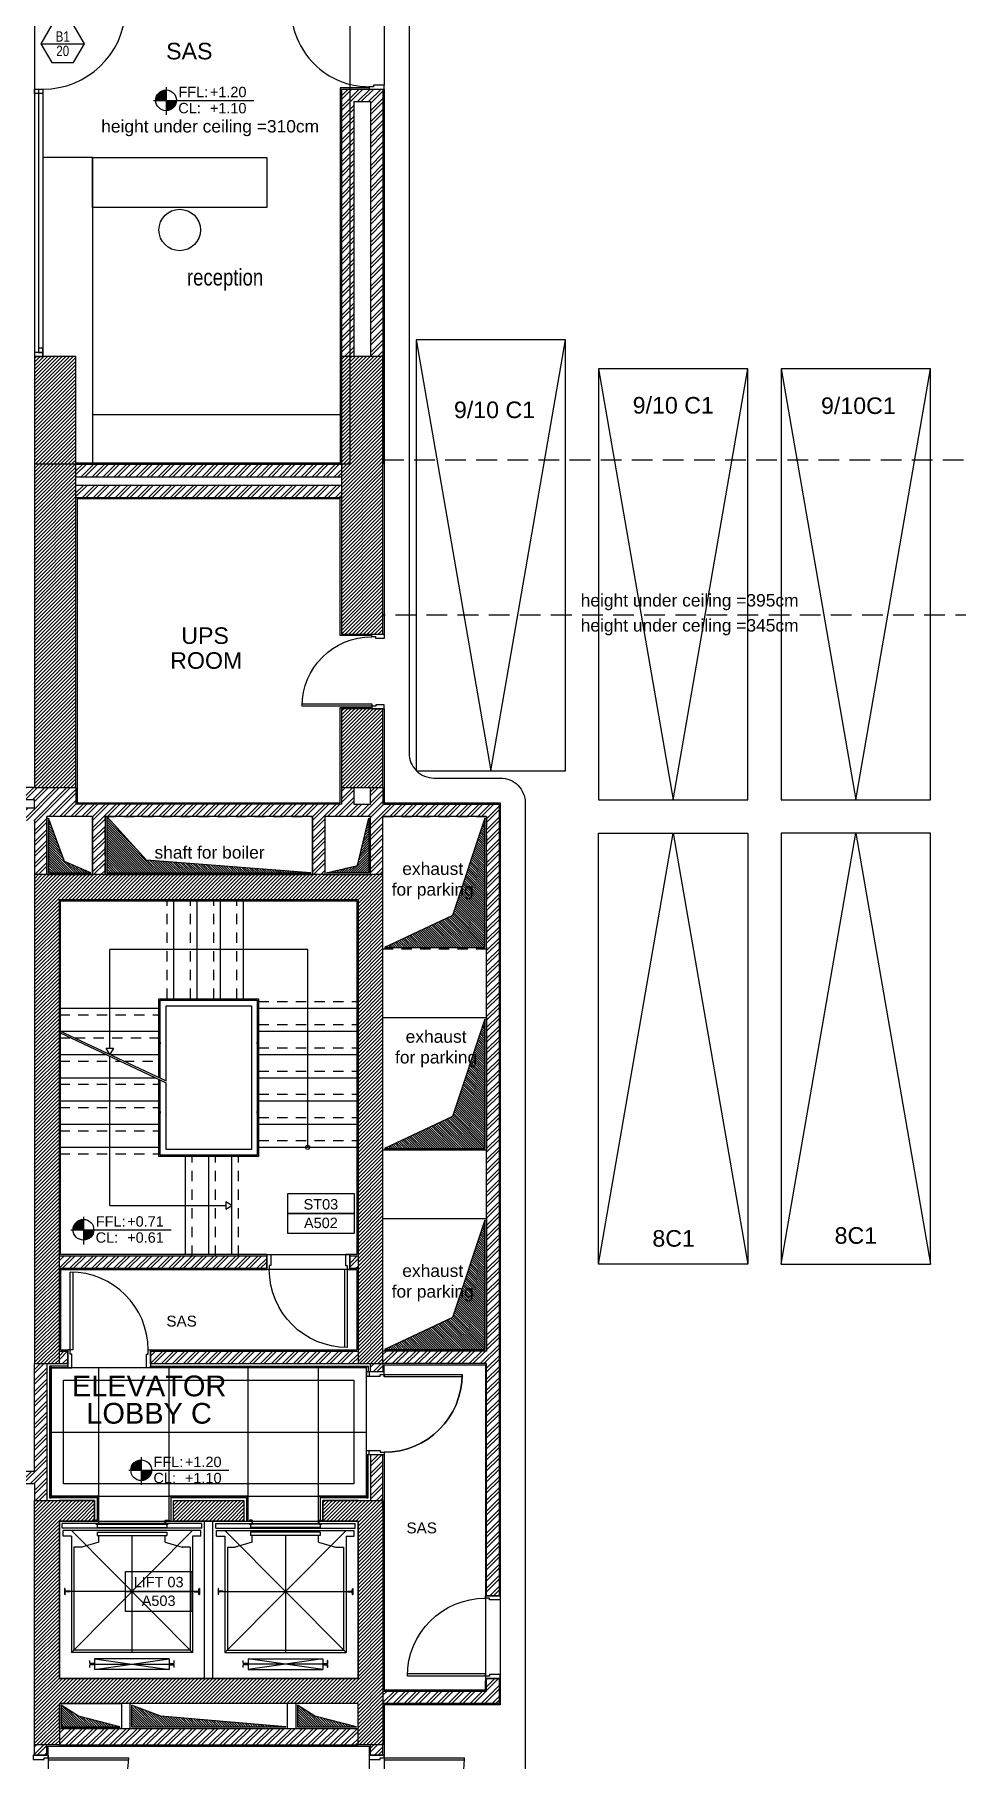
# Model space of a CAD drawing. Header units: inches. Extents: x -0.3 to 44.3, y -7.2 to 59.4.
# Drawn here: x 11.58 to 22.7, y 6.86 to 27.69 of the extents above; entities that cross this region are included whole.
import ezdxf
from ezdxf.enums import TextEntityAlignment as Align

# ---------------------------------------------------------------- set-up
doc = ezdxf.new("R2010")
doc.units = ezdxf.units.IN
doc.header["$MEASUREMENT"] = 0
for name, pattern in [('HIDDEN', [0.375, 0.25, -0.125]), ('HIDDEN2', [0.1875, 0.125, -0.0625]), ('S-BASEMENT 1$0$HIDDEN2', [0.1875, 0.125, -0.0625])]:
    doc.linetypes.add(name, pattern=pattern)
doc.layers.get('0').update_dxf_attribs({"linetype": 'CONTINUOUS'})
for name, color, linetype in [('03', 3, 'CONTINUOUS'), ('A-ALU', 9, 'CONTINUOUS'), ('A-ANNO-DAL-TAG', 7, 'CONTINUOUS'), ('A-ANNO-EVTRTAG', 7, 'CONTINUOUS'), ('A-ANNO-IDTAG', 7, 'CONTINUOUS'), ('A-ANNO-LEVL', 3, 'CONTINUOUS'), ('A-ANNO-STR-TAG', 7, 'CONTINUOUS'), ('A-AREAS', 6, 'CONTINUOUS'), ('A-asc', 15, 'CONTINUOUS'), ('A-CARPETS', 15, 'CONTINUOUS'), ('A-FC 260', 1, 'CONTINUOUS'), ('A-FLOR-HRAL', 15, 'CONTINUOUS'), ('A-FLOR-STRS', 40, 'CONTINUOUS'), ('A-FLOR-STRS-ARO', 1, 'CONTINUOUS'), ('A-FURNITURE', 30, 'CONTINUOUS'), ('A-HATCH-CONC', 8, 'CONTINUOUS'), ('A-HATCH-WALL', 8, 'CONTINUOUS'), ('a-hidden', 7, 'HIDDEN'), ('A-NOMENCLATURE', 3, 'CONTINUOUS'), ('A-PARK-TXT', 3, 'CONTINUOUS'), ('A-PLASTER', 8, 'CONTINUOUS'), ('A-PORTE', 1, 'CONTINUOUS'), ('A-proj-marble', 137, 'CONTINUOUS'), ('A-proj-wood', 5, 'CONTINUOUS'), ('A-PROJ1H', 9, 'HIDDEN2'), ('A-PROJECTION', 9, 'CONTINUOUS'), ('A-sect-marble', 1, 'CONTINUOUS'), ('a-shaft', 250, 'CONTINUOUS'), ('a-text-red', 10, 'CONTINUOUS'), ('A-TILES', 137, 'CONTINUOUS'), ('A-WALL', 4, 'CONTINUOUS'), ('S-BASEMENT 1$0$A-SHAFT-BASEMENT 1', 8, 'CONTINUOUS'), ('S-BASEMENT 1$0$A-SHAFT-UP', 8, 'S-BASEMENT 1$0$HIDDEN2'), ('S-BASEMENT 1$0$A-STR BASEMENT 1', 2, 'CONTINUOUS')]:
    doc.layers.add(name, color=color, linetype=linetype)
doc.styles.add('A100-STEXT', font='ARIAL.TTF', dxfattribs={"height": 0.25})
doc.styles.add('Arial', font='ARIAL.TTF', dxfattribs={"height": 0.2})
doc.styles.add('BLOCK', font='ARIAL.TTF', dxfattribs={"width": 0.8, "height": 0.25})
doc.styles.add('ROMANS', font='ARIAL.TTF', dxfattribs={"width": 0.8, "height": 0.2})
pattern_1 = [(45, (-338376.54673, -23743.37172), (-0.066291260736, 0.066291260736), []), (45, (-338376.50254, -23743.37172), (-0.066291260736, 0.066291260736), [])]
pattern_2 = [(315, (3e-08, -7e-08), (0.014142136, 0.014142136), [])]

# ---------------------------------------------------------------- blocks, each defined once
blk = doc.blocks.new('LVTAG_P')
for p, q in [((-0.00301, 0), (0.02113, 0)), ((0, 0.00314), (0, -0.00353))]:
    blk.add_line(p, q)
at = {"const_width": 0.0025}
for points in [[(0, 0.00125, 0.414214), (-0.00125, 0, 1)], [(0, -0.00125, 0.414214), (0.00125, 0, 1)]]:
    blk.add_lwpolyline(points, format="xyb", dxfattribs=at)
blk.add_circle((0, 0), 0.0025)
at = {"style": 'BLOCK'}
for s, p in [('FFL:', (0.00297, 0.00076)), ('CL:', (0.00294, -0.00312))]:
    blk.add_text(s, height=0.0025, dxfattribs=at).set_placement(p)
for p in [(0.01054, 0.00076), (0.01054, -0.00313)]:
    blk.add_attdef('+00.00', p, '', height=0.0025, dxfattribs=at)
blk = doc.blocks.new('P090E15D')
for p, q in [((-0.06, 0.99), (-0.06, 0.15)), ((-0.03, 0.15), (-0.03, 0.99)), ((-0.87, 0.15), (-0.9, 0.15)), ((-0.9, 0.15), (-0.9, 0)), ((-0.9, 0), (-0.85, 0)), ((-0.87, 0.1), (-0.87, 0.15)), ((-0.85, 0.1), (-0.87, 0.1)), ((-0.85, 0), (-0.85, 0.1)), ((-0.06, 0.15), (-0.02, 0.15)), ((-0.05, 0), (-0.05, 0.1)), ((-0.05, 0.1), (-0.03, 0.1)), ((0, 0), (-0.05, 0)), ((-0.03, 0.15), (0, 0.15)), ((-0.03, 0.1), (-0.03, 0.15)), ((0, 0.15), (0, 0))]:
    blk.add_line(p, q)
blk.add_arc((-0.03, 0.15), 0.84, 90, 180)
blk = doc.blocks.new('A-AXIS$0$block-elevator')
at = {"color": 0}
for p, q in [((1.571, 1.555), (-0.109, 1.555)), ((-0.109, 1.5), (-0.109, 1.555)), ((1.571, 1.5), (-0.109, 1.5)), ((1.561, 1.47), (-0.099, 1.47)), ((-0.099, 1.405), (-0.099, 1.47)), ((1.462, 0), (0, 1.47)), ((0, 0), (1.462, 1.47)), ((0.311, 1.548), (0.311, 1.507)), ((0.311, 1.548), (1.151, 1.548)), ((0.311, 1.507), (1.151, 1.507)), ((1.151, 1.548), (1.151, 1.507)), ((1.561, 1.405), (1.561, 1.47)), ((1.571, 1.5), (1.571, 1.555)), ((1.606, -0.315), (1.606, 1.585)), ((1.706, -0.315), (1.706, 1.585)), ((1.741, 1.555), (3.421, 1.555)), ((1.741, 1.5), (1.741, 1.555)), ((1.741, 1.5), (3.421, 1.5)), ((1.751, 1.47), (3.411, 1.47)), ((1.751, 1.405), (1.751, 1.47)), ((3.312, 0), (1.85, 1.47)), ((1.85, 0), (3.312, 1.47)), ((2.161, 1.548), (2.161, 1.507)), ((3.001, 1.548), (2.161, 1.548)), ((3.001, 1.507), (2.161, 1.507)), ((3.001, 1.548), (3.001, 1.507)), ((3.411, 1.405), (3.411, 1.47)), ((3.421, 1.5), (3.421, 1.555)), ((0, 1.405), (-0.099, 1.405)), ((0, 1.405), (0, 0)), ((0.031, 1.27), (0.031, 0.03)), ((0.126, 1.27), (0.031, 1.27)), ((0.331, 1.33), (0.126, 1.27)), ((0.311, 1.45), (1.151, 1.45)), ((0.311, 1.45), (0.311, 1.41)), ((0.311, 1.41), (1.151, 1.41)), ((0.331, 1.33), (0.331, 1.41)), ((0.731, 1.41), (0.731, 0)), ((1.131, 1.33), (1.131, 1.41)), ((1.131, 1.33), (1.336, 1.27)), ((1.151, 1.45), (1.151, 1.41)), ((1.431, 1.27), (1.336, 1.27)), ((1.431, 1.27), (1.431, 0.03)), ((1.462, 1.405), (1.462, 0)), ((1.561, 1.405), (1.462, 1.405)), ((1.751, 1.405), (1.85, 1.405)), ((1.85, 1.405), (1.85, 0)), ((1.881, 1.27), (1.976, 1.27)), ((1.881, 1.27), (1.881, 0.03)), ((2.181, 1.33), (1.976, 1.27)), ((3.001, 1.45), (2.161, 1.45)), ((2.161, 1.45), (2.161, 1.41)), ((3.001, 1.41), (2.161, 1.41)), ((2.181, 1.33), (2.181, 1.41)), ((2.581, 1.41), (2.581, 0)), ((2.981, 1.33), (2.981, 1.41)), ((2.981, 1.33), (3.186, 1.27)), ((3.001, 1.45), (3.001, 1.41)), ((3.186, 1.27), (3.281, 1.27)), ((3.281, 1.27), (3.281, 0.03)), ((3.312, 1.405), (3.312, 0)), ((3.312, 1.405), (3.411, 1.405)), ((-0.081, 0.773), (-0.081, 0.698)), ((-0.078, 0.773), (-0.081, 0.773)), ((-0.078, 0.698), (-0.081, 0.698)), ((-0.074, 0.742), (-0.076, 0.77)), ((-0.076, 0.7), (-0.074, 0.728)), ((-0.051, 0.738), (-0.07, 0.738)), ((-0.051, 0.732), (-0.07, 0.732)), ((-0.049, 0.74), (-0.049, 0.74)), ((-0.02, 0.74), (-0.049, 0.74)), ((-0.049, 0.731), (-0.049, 0.73)), ((-0.02, 0.73), (-0.049, 0.73)), ((-0.019, 0.739), (-0.02, 0.74)), ((-0.02, 0.73), (-0.019, 0.731)), ((-0.019, 0.739), (-0.019, 0.731)), ((1.481, 0.735), (-0.019, 0.735)), ((1.481, 0.739), (1.482, 0.74)), ((1.481, 0.739), (1.481, 0.731)), ((1.482, 0.73), (1.481, 0.731)), ((1.482, 0.74), (1.511, 0.74)), ((1.482, 0.73), (1.511, 0.73)), ((1.511, 0.74), (1.511, 0.74)), ((1.511, 0.731), (1.511, 0.73)), ((1.512, 0.738), (1.532, 0.738)), ((1.512, 0.732), (1.532, 0.732)), ((1.536, 0.742), (1.538, 0.77)), ((1.538, 0.7), (1.536, 0.728)), ((1.54, 0.773), (1.543, 0.773)), ((1.54, 0.698), (1.543, 0.698)), ((1.543, 0.773), (1.543, 0.698)), ((1.769, 0.773), (1.769, 0.698)), ((1.772, 0.773), (1.769, 0.773)), ((1.772, 0.698), (1.769, 0.698)), ((1.776, 0.742), (1.774, 0.77)), ((1.774, 0.7), (1.776, 0.728)), ((1.8, 0.738), (1.78, 0.738)), ((1.8, 0.732), (1.78, 0.732)), ((1.801, 0.74), (1.801, 0.74)), ((1.83, 0.74), (1.801, 0.74)), ((1.801, 0.731), (1.801, 0.73)), ((1.83, 0.73), (1.801, 0.73)), ((1.831, 0.739), (1.83, 0.74)), ((1.83, 0.73), (1.831, 0.731)), ((1.831, 0.739), (1.831, 0.731)), ((1.831, 0.735), (3.331, 0.735)), ((3.331, 0.739), (3.332, 0.74)), ((3.331, 0.739), (3.331, 0.731)), ((3.332, 0.73), (3.331, 0.731)), ((3.332, 0.74), (3.361, 0.74)), ((3.332, 0.73), (3.361, 0.73)), ((3.361, 0.74), (3.361, 0.74)), ((3.361, 0.731), (3.361, 0.73)), ((3.363, 0.738), (3.382, 0.738)), ((3.363, 0.732), (3.382, 0.732)), ((3.386, 0.742), (3.388, 0.77)), ((3.388, 0.7), (3.386, 0.728)), ((3.39, 0.773), (3.393, 0.773)), ((3.39, 0.698), (3.393, 0.698)), ((3.393, 0.773), (3.393, 0.698)), ((1.462, 0), (0, 0)), ((1.431, 0.03), (0.031, 0.03)), ((1.85, 0), (3.312, 0)), ((1.881, 0.03), (3.281, 0.03)), ((0.221, -0.129), (0.221, -0.096)), ((0.221, -0.096), (0.223, -0.096)), ((0.221, -0.183), (0.221, -0.151)), ((0.221, -0.183), (0.223, -0.183)), ((0.223, -0.129), (0.223, -0.096)), ((0.223, -0.183), (0.223, -0.151)), ((0.276, -0.132), (0.226, -0.132)), ((0.276, -0.134), (0.226, -0.134)), ((0.276, -0.146), (0.226, -0.146)), ((0.276, -0.148), (0.226, -0.148)), ((0.279, -0.143), (0.279, -0.137)), ((0.281, -0.075), (1.181, -0.205)), ((0.281, -0.205), (1.181, -0.075)), ((1.181, -0.075), (0.281, -0.075)), ((0.281, -0.075), (0.281, -0.205)), ((0.281, -0.137), (0.281, -0.143)), ((0.281, -0.14), (1.181, -0.14)), ((1.181, -0.205), (0.281, -0.205)), ((1.181, -0.075), (1.181, -0.205)), ((1.181, -0.137), (1.181, -0.143)), ((1.183, -0.143), (1.183, -0.137)), ((1.186, -0.132), (1.236, -0.132)), ((1.186, -0.134), (1.236, -0.134)), ((1.186, -0.146), (1.236, -0.146)), ((1.186, -0.148), (1.236, -0.148)), ((1.239, -0.129), (1.239, -0.096)), ((1.241, -0.096), (1.239, -0.096)), ((1.239, -0.183), (1.239, -0.151)), ((1.241, -0.183), (1.239, -0.183)), ((1.241, -0.129), (1.241, -0.096)), ((1.241, -0.183), (1.241, -0.151)), ((2.071, -0.129), (2.071, -0.096)), ((2.071, -0.096), (2.073, -0.096)), ((2.071, -0.183), (2.071, -0.151)), ((2.071, -0.183), (2.073, -0.183)), ((2.073, -0.129), (2.073, -0.096)), ((2.073, -0.183), (2.073, -0.151)), ((2.126, -0.132), (2.076, -0.132)), ((2.126, -0.134), (2.076, -0.134)), ((2.126, -0.146), (2.076, -0.146)), ((2.126, -0.148), (2.076, -0.148)), ((2.129, -0.143), (2.129, -0.137)), ((3.031, -0.205), (2.131, -0.075)), ((3.031, -0.075), (2.131, -0.205)), ((2.131, -0.075), (3.031, -0.075)), ((2.131, -0.075), (2.131, -0.205)), ((2.131, -0.137), (2.131, -0.143)), ((3.031, -0.14), (2.131, -0.14)), ((2.131, -0.205), (3.031, -0.205)), ((3.031, -0.075), (3.031, -0.205)), ((3.031, -0.137), (3.031, -0.143)), ((3.033, -0.143), (3.033, -0.137)), ((3.036, -0.132), (3.086, -0.132)), ((3.036, -0.134), (3.086, -0.134)), ((3.036, -0.146), (3.086, -0.146)), ((3.036, -0.148), (3.086, -0.148)), ((3.089, -0.129), (3.089, -0.096)), ((3.091, -0.096), (3.089, -0.096)), ((3.089, -0.183), (3.089, -0.151)), ((3.091, -0.183), (3.089, -0.183)), ((3.091, -0.129), (3.091, -0.096)), ((3.091, -0.183), (3.091, -0.151))]:
    blk.add_line(p, q, dxfattribs=at)
for points in [[(0.325, 1.548, 0.414214), (0.331, 1.553), (0.331, 1.592, 0.414214), (0.325, 1.597), (0.296, 1.597), (0.296, 1.594), (0.325, 1.594, -0.414214), (0.328, 1.592), (0.328, 1.553, -0.414214), (0.325, 1.55), (0.296, 1.55), (0.296, 1.548)], [(1.137, 1.55), (1.166, 1.55), (1.166, 1.548), (1.137, 1.548, -0.414214), (1.131, 1.553), (1.131, 1.592, -0.414214), (1.137, 1.597), (1.166, 1.597), (1.166, 1.594), (1.137, 1.594, 0.414214), (1.134, 1.592), (1.134, 1.553, 0.414214)], [(2.175, 1.55), (2.146, 1.55), (2.146, 1.548), (2.175, 1.548, 0.414214), (2.181, 1.553), (2.181, 1.592, 0.414214), (2.175, 1.597), (2.146, 1.597), (2.146, 1.594), (2.175, 1.594, -0.414214), (2.178, 1.592), (2.178, 1.553, -0.414214)], [(2.987, 1.548, -0.414214), (2.981, 1.553), (2.981, 1.592, -0.414214), (2.987, 1.597), (3.016, 1.597), (3.016, 1.594), (2.987, 1.594, 0.414214), (2.984, 1.592), (2.984, 1.553, 0.414214), (2.987, 1.55), (3.016, 1.55), (3.016, 1.548)]]:
    blk.add_lwpolyline(points, format="xyb", close=True, dxfattribs=at)
for centre, radius, start, end in [((-0.078, 0.77), 0.0025, 3.3178, 90), ((-0.078, 0.7), 0.0025, 270, 356.6822), ((-0.07, 0.742), 0.004, 183.3178, 270), ((-0.07, 0.728), 0.004, 90, 176.6822), ((-0.051, 0.74), 0.0015, 270, 0), ((-0.051, 0.731), 0.0015, 0, 90), ((1.512, 0.74), 0.0015, 180, 270), ((1.512, 0.731), 0.0015, 90, 180), ((1.532, 0.742), 0.004, 270, 356.6822), ((1.532, 0.728), 0.004, 3.3178, 90), ((1.54, 0.77), 0.0025, 90, 176.6822), ((1.54, 0.7), 0.0025, 183.3178, 270), ((1.772, 0.77), 0.0025, 3.3178, 90), ((1.772, 0.7), 0.0025, 270, 356.6822), ((1.78, 0.742), 0.004, 183.3178, 270), ((1.78, 0.728), 0.004, 90, 176.6822), ((1.8, 0.74), 0.0015, 270, 0), ((1.8, 0.731), 0.0015, 0, 90), ((3.363, 0.74), 0.0015, 180, 270), ((3.363, 0.731), 0.0015, 90, 180), ((3.382, 0.742), 0.004, 270, 356.6822), ((3.382, 0.728), 0.004, 3.3178, 90), ((3.39, 0.77), 0.0025, 90, 176.6822), ((3.39, 0.7), 0.0025, 183.3178, 270), ((0.226, -0.129), 0.005, 180, 270), ((0.226, -0.151), 0.005, 90, 180), ((0.226, -0.129), 0.003, 180, 270), ((0.226, -0.151), 0.003, 90, 180), ((0.276, -0.137), 0.005, 0, 90), ((0.276, -0.137), 0.003, 0, 90), ((0.276, -0.143), 0.005, 270, 0), ((0.276, -0.143), 0.003, 270, 0), ((1.186, -0.137), 0.005, 90, 180), ((1.186, -0.143), 0.005, 180, 270), ((1.186, -0.137), 0.003, 90, 180), ((1.186, -0.143), 0.003, 180, 270), ((1.236, -0.129), 0.005, 270, 0), ((1.236, -0.129), 0.003, 270, 0), ((1.236, -0.151), 0.005, 0, 90), ((1.236, -0.151), 0.003, 0, 90), ((2.076, -0.129), 0.005, 180, 270), ((2.076, -0.151), 0.005, 90, 180), ((2.076, -0.129), 0.003, 180, 270), ((2.076, -0.151), 0.003, 90, 180), ((2.126, -0.137), 0.005, 0, 90), ((2.126, -0.137), 0.003, 0, 90), ((2.126, -0.143), 0.005, 270, 0), ((2.126, -0.143), 0.003, 270, 0), ((3.036, -0.137), 0.005, 90, 180), ((3.036, -0.143), 0.005, 180, 270), ((3.036, -0.137), 0.003, 90, 180), ((3.036, -0.143), 0.003, 180, 270), ((3.086, -0.129), 0.005, 270, 0), ((3.086, -0.129), 0.003, 270, 0), ((3.086, -0.151), 0.005, 0, 90), ((3.086, -0.151), 0.003, 0, 90)]:
    blk.add_arc(centre, radius, start, end, dxfattribs=at)
blk = doc.blocks.new('EVTRTAG')
at = {"color": 7}
for points in [[(-0.008, 0.00482), (0.008, 0.00482), (0.008, 0), (-0.008, 0)], [(-0.008, 0), (0.008, 0), (0.008, -0.00482), (-0.008, -0.00482)]]:
    blk.add_lwpolyline(points, close=True, dxfattribs=at)
at = {"color": 7, "style": 'BLOCK'}
blk.add_attdef('EVTR', text='', height=0.0025, dxfattribs=at).set_placement((0, 0.00225), align=Align.MIDDLE)
blk.add_attdef('DWG', text='', height=0.0025, rotation=360, dxfattribs=at).set_placement((0, -0.00225), align=Align.MIDDLE)
blk = doc.blocks.new('ST_TAG')
at = {"color": 7}
for points in [[(-0.008, 0.00482), (0.008, 0.00482), (0.008, 0), (-0.008, 0)], [(-0.008, 0), (0.008, 0), (0.008, -0.00482), (-0.008, -0.00482)]]:
    blk.add_lwpolyline(points, close=True, dxfattribs=at)
at = {"color": 7, "style": 'BLOCK'}
blk.add_attdef('ST', text='', height=0.0025, dxfattribs=at).set_placement((0, 0.00225), align=Align.MIDDLE)
blk.add_attdef('DWG', text='', height=0.0025, rotation=360, dxfattribs=at).set_placement((0, -0.00225), align=Align.MIDDLE)
blk = doc.blocks.new('P100E18D')
at = {"layer": 'A-PORTE'}
for p, q in [((1.03, 0.06), (0.09, 0.06)), ((0.09, 0.03), (0.09, 0.06)), ((0.09, 0.03), (1.03, 0.03))]:
    blk.add_line(p, q, dxfattribs=at)
for points in [[(-0.09, 0.95), (0.04, 0.95), (0.04, 0.97), (0.09, 0.97), (0.09, 1), (-0.09, 1)], [(-0.09, 0.05), (0.04, 0.05), (0.04, 0.03), (0.09, 0.03), (0.09, 0), (-0.09, 0)]]:
    blk.add_lwpolyline(points, close=True, dxfattribs=at)
blk.add_arc((0.09, 0.03), 0.94, 0, 90, dxfattribs=at)
blk = doc.blocks.new('P0200E18D')
at = {"layer": 'A-PORTE'}
for p, q in [((-1.97, -0.18), (-1.97, -1.15)), ((-1.97, -0.18), (-1.94, -0.18)), ((-1.94, -1.15), (-1.94, -0.18)), ((-0.06, -1.15), (-0.06, -0.18)), ((-0.03, -0.18), (-0.06, -0.18)), ((-0.03, -0.18), (-0.03, -1.15))]:
    blk.add_line(p, q, dxfattribs=at)
for points in [[(-0.05, 0), (-0.05, -0.13), (-0.03, -0.13), (-0.03, -0.18), (0, -0.18), (0, 0)], [(-1.95, 0), (-1.95, -0.13), (-1.97, -0.13), (-1.97, -0.18), (-2, -0.18), (-2, 0)]]:
    blk.add_lwpolyline(points, close=True, dxfattribs=at)
for centre, start, end in [((-1.97, -0.18), 270, 0), ((-0.03, -0.18), 180, 270)]:
    blk.add_arc(centre, 0.97, start, end, dxfattribs=at)
blk = doc.blocks.new('P100E21.5D')
at = {"layer": 'A-PORTE'}
for p, q in [((0.03, 0.215), (0.03, 1.155)), ((0.06, 1.155), (0.06, 0.215)), ((0.03, 0.215), (0, 0.215)), ((0, 0.215), (0, 0)), ((0.06, 0.215), (0.02, 0.215)), ((0.03, 0.165), (0.03, 0.215)), ((0.97, 0.215), (1, 0.215)), ((0.97, 0.165), (0.97, 0.215)), ((1, 0.215), (1, 0)), ((0, 0), (0.05, 0)), ((0.05, 0.165), (0.03, 0.165)), ((0.05, 0), (0.05, 0.165)), ((0.95, 0), (0.95, 0.165)), ((0.95, 0.165), (0.97, 0.165)), ((1, 0), (0.95, 0))]:
    blk.add_line(p, q, dxfattribs=at)
blk.add_arc((0.03, 0.215), 0.94, 0, 90, dxfattribs=at)
blk = doc.blocks.new('DALTAG')
blk.add_line((-0.00525, 0), (0.00525, 0))
blk.add_lwpolyline([(0.00525, 0), (0.00262, 0.00455), (-0.00263, 0.00455), (-0.00525, 0), (-0.00263, -0.00455), (0.00262, -0.00455)], close=True)
at = {"color": 7, "style": 'BLOCK', "width": 0.8}
for tag, p in [('DAL', (0, -0.00025)), ('DWG', (0, -0.00373))]:
    blk.add_attdef(tag, text='', height=0.0025, dxfattribs=at).set_placement(p, align=Align.BOTTOM_CENTER)

msp = doc.modelspace()

# ---------------------------------------------------------------- hatches: boundary and pattern name
at = {"layer": 'A-HATCH-CONC'}
h = msp.add_hatch(dxfattribs=at)
h.set_pattern_fill('ANSI31', color=256, scale=0.4, style=0)
h.set_pattern_definition([(45, (-338376.54673, -23743.371716), (-0.035355339059, 0.035355339059), [])])
edge = h.paths.add_edge_path()
edge.add_line((0.078, 0.9), (0.078, 0))
edge.add_line((0.078, 0), (38.908, 0))
edge.add_arc((38.908, 3), 3, 270, 360)
edge.add_line((41.908, 3), (41.908, 24.355))
edge.add_line((41.908, 24.355), (41.008, 24.355))
edge.add_line((41.008, 24.355), (41.008, 2.957))
edge.add_arc((38.908, 3), 2.1, 273.7018, 358.8196, ccw=False)
edge.add_line((39.044, 0.904), (0.078, 0.9))
h = msp.add_hatch(dxfattribs=at)
h.set_pattern_fill('ANSI31', color=256, scale=0.25, style=0)
h.paths.add_polyline_path([(12.078, 23.8), (11.578, 23.8), (11.578, 18.6), (12.078, 18.6)])
h = msp.add_hatch(dxfattribs=at)
h.set_pattern_fill('ANSI31', color=256, scale=0.25, style=0)
h.paths.add_polyline_path([(15.778, 23.8), (15.278, 23.8), (15.278, 20.45), (15.778, 20.45)])
h = msp.add_hatch(dxfattribs=at)
h.set_pattern_fill('ANSI31', color=256, scale=0.25, style=0)
h.paths.add_polyline_path([(15.778, 19.55), (15.278, 19.55), (15.278, 18.6), (15.778, 18.6)])
h = msp.add_hatch(dxfattribs=at)
h.set_pattern_fill('ANSI31', color=256, scale=0.25, style=0)
h.paths.add_polyline_path([(11.878, 17.25), (15.478, 17.25), (15.478, 16.166), (15.778, 16.166), (15.778, 17.55), (11.578, 17.55), (11.578, 16.166), (11.878, 16.166)])
h.paths.add_polyline_path([(11.878, 16.166), (11.578, 16.166), (11.578, 11.65), (11.878, 11.65)])
h.paths.add_polyline_path([(15.778, 16.166), (15.478, 16.166), (15.478, 11.65), (15.778, 11.65)])
h = msp.add_hatch(dxfattribs=at)
h.set_pattern_fill('ANSI31', color=256, scale=0.25, style=0)
h.paths.add_polyline_path([(11.878, 9.75), (12.303, 9.75), (12.303, 10), (11.878, 10), (11.578, 10), (11.578, 7.55), (11.578, 7.05), (11.878, 7.05), (11.878, 7.55), (15.478, 7.55), (15.478, 7.05), (15.778, 7.05), (15.778, 7.55), (15.778, 10), (15.478, 10), (15.053, 10), (15.053, 9.75), (15.478, 9.75), (15.478, 7.85), (11.878, 7.85)])
h = msp.add_hatch(dxfattribs=at)
h.set_pattern_fill('ANSI31', color=256, scale=0.25, style=0)
h.paths.add_polyline_path([(14.103, 10), (13.253, 10), (13.253, 9.75), (14.103, 9.75)])
at = {"layer": 'A-HATCH-WALL'}
h = msp.add_hatch(dxfattribs=at)
h.set_pattern_fill('ANSI32,_O', color=256, scale=0.25)
h.set_pattern_definition([(45, (9e-11, -5e-11), (-0.06629126, 0.06629126), []), (45, (0.04419, -5e-11), (-0.06629126, 0.06629126), [])])
h.paths.add_polyline_path([(15.428, 26.875), (15.628, 26.875), (15.628, 23.8), (15.778, 23.8), (15.778, 27.025), (15.278, 27.025), (15.278, 23.8), (15.428, 23.8)])
h = msp.add_hatch(dxfattribs=at)
h.set_pattern_fill('ANSI32', color=256, scale=0.25, style=0)
h.paths.add_polyline_path([(15.278, 22.5), (12.078, 22.5), (12.078, 22.35), (15.278, 22.35)])
h = msp.add_hatch(dxfattribs=at)
h.set_pattern_fill('ANSI32', color=256, scale=0.25, style=0)
h.paths.add_polyline_path([(15.278, 22.25), (12.078, 22.25), (12.078, 22.1), (15.278, 22.1)])
h = msp.add_hatch(dxfattribs=at)
h.set_pattern_fill('ANSI32', color=256, scale=0.25, style=0)
h.set_pattern_definition(pattern_1)
h.paths.add_polyline_path([(17.178, 18.4), (15.778, 18.4), (15.778, 18.6), (15.628, 18.6), (15.628, 18.4), (15.428, 18.4), (15.428, 18.6), (15.278, 18.6), (15.278, 18.4), (12.078, 18.4), (12.078, 18.6), (11.578, 18.6), (7.728, 18.6), (7.728, 18.45), (11.578, 18.45), (11.578, 18.35), (7.728, 18.35), (7.728, 18.2), (11.578, 18.2), (11.578, 17.55), (11.728, 17.55), (11.728, 18.25), (12.278, 18.25), (12.278, 17.55), (12.428, 17.55), (12.428, 18.25), (14.928, 18.25), (14.928, 17.55), (15.078, 17.55), (15.078, 18.25), (15.628, 18.25), (15.628, 17.55), (15.778, 17.55), (15.778, 18.25), (17.028, 18.25), (17.028, 11.8), (15.778, 11.8), (15.778, 11.65), (17.028, 11.65), (17.028, 8.85), (17.178, 8.85)])
h = msp.add_hatch(dxfattribs=at)
h.set_pattern_fill('ANSI32', color=256, scale=0.25, style=0)
h.paths.add_polyline_path([(14.378, 12.95), (11.878, 12.95), (11.878, 12.8), (14.378, 12.8)])
h = msp.add_hatch(dxfattribs=at)
h.set_pattern_fill('ANSI32', color=256, scale=0.25, style=0)
h.paths.add_polyline_path([(15.478, 12.95), (15.378, 12.95), (15.378, 12.8), (15.478, 12.8)])
h = msp.add_hatch(dxfattribs=at)
h.set_pattern_fill('ANSI32', color=256, scale=0.25, style=0)
h.paths.add_polyline_path([(11.978, 11.8), (11.878, 11.8), (11.878, 11.65), (11.978, 11.65)])
h = msp.add_hatch(dxfattribs=at)
h.set_pattern_fill('ANSI32', color=256, scale=0.25, style=0)
h.paths.add_polyline_path([(15.478, 11.65), (15.478, 11.8), (12.978, 11.8), (12.978, 11.65)])
h = msp.add_hatch(dxfattribs=at)
h.set_pattern_fill('ANSI32', color=256, scale=0.25, style=0)
h.paths.add_polyline_path([(11.728, 11.65), (11.578, 11.65), (11.578, 10.35), (10.578, 10.35), (10.578, 10.2), (11.578, 10.2), (11.578, 10), (11.728, 10)])
h = msp.add_hatch(dxfattribs=at)
h.set_pattern_fill('ANSI32', color=256, scale=0.25, style=0)
h.paths.add_polyline_path([(15.778, 11.65), (15.628, 11.65), (15.628, 11.55), (15.778, 11.55)])
h = msp.add_hatch(dxfattribs=at)
h.set_pattern_fill('ANSI32', color=256, scale=0.25, style=0)
h.paths.add_polyline_path([(15.778, 10.55), (15.628, 10.55), (15.628, 10), (15.778, 10)])
h = msp.add_hatch(dxfattribs=at)
h.set_pattern_fill('ANSI32', color=256, scale=0.25, style=0)
h.set_pattern_definition(pattern_1)
h.paths.add_polyline_path([(17.178, 7.85), (17.028, 7.85), (17.028, 7.7), (15.778, 7.7), (15.778, 7.55), (17.178, 7.55)])
h = msp.add_hatch(dxfattribs=at)
h.set_pattern_fill('ANSI32', color=256, scale=0.25, style=0)
h.paths.add_polyline_path([(15.478, 7.25), (11.878, 7.25), (11.878, 7.05), (15.478, 7.05)])
h = msp.add_hatch(dxfattribs=at)
h.set_pattern_fill('ANSI32', color=256, scale=0.25, style=0)
h.paths.add_polyline_path([(11.728, 7.05), (11.578, 7.05), (11.578, 6.925), (11.728, 6.925)])
h = msp.add_hatch(dxfattribs=at)
h.set_pattern_fill('ANSI32', color=256, scale=0.25, style=0)
h.paths.add_polyline_path([(15.778, 7.05), (15.628, 7.05), (15.628, 6.925), (15.778, 6.925)])
at = {"layer": 'a-shaft'}
h = msp.add_hatch(dxfattribs=at)
h.set_pattern_fill('_USER,_O', color=256, scale=0.02, angle=315, pattern_type=0)
h.set_pattern_definition([(315, (-338376.546732, -23743.165537), (0.0141421356237, 0.0141421356237), [])])
h.paths.add_polyline_path([(11.94, 17.707), (11.748, 18.23), (11.748, 17.57), (12.258, 17.57)])
h = msp.add_hatch(dxfattribs=at)
h.set_pattern_fill('_USER,_O', color=256, scale=0.02, angle=315, pattern_type=0)
h.set_pattern_definition([(315, (-114.137028, 18.2), (0.0141421356, 0.0141421356), [])])
h.paths.add_polyline_path([(12.448, 18.25), (12.448, 17.57), (14.908, 17.57), (12.926, 17.723)])
h = msp.add_hatch(dxfattribs=at)
h.set_pattern_fill('_USER,_O', color=256, scale=0.02, angle=315, pattern_type=0)
h.set_pattern_definition([(225, (338404.066892, -23743.212323), (-0.0141421356237, 0.0141421356237), [])])
h.paths.add_polyline_path([(15.608, 17.57), (15.608, 18.23), (15.472, 17.66), (15.098, 17.57)])
h = msp.add_hatch(dxfattribs=at)
h.set_pattern_fill('_USER,_O', color=256, scale=0.02, angle=315, pattern_type=0)
h.set_pattern_definition([(315, (2e-10, 4.85), (0.014142136, 0.014142136), [])])
h.paths.add_polyline_path([(15.798, 16.67), (17.008, 16.67), (17.008, 18.23), (16.616, 17.057)])
h = msp.add_hatch(dxfattribs=at)
h.set_pattern_fill('_USER,_O', color=256, scale=0.02, angle=315, pattern_type=0)
h.set_pattern_definition([(315, (3e-11, 2.425), (0.014142136, 0.014142136), [])])
h.paths.add_polyline_path([(15.798, 14.245), (17.008, 14.245), (17.008, 15.805), (16.616, 14.632)])
h = msp.add_hatch(dxfattribs=at)
h.set_pattern_fill('_USER,_O', color=256, scale=0.02, angle=315, pattern_type=0)
h.set_pattern_definition([(315, (9e-11, -5e-11), (0.014142136, 0.014142136), [])])
h.paths.add_polyline_path([(15.798, 11.82), (17.008, 11.82), (17.008, 13.38), (16.616, 12.207)])
h = msp.add_hatch(dxfattribs=at)
h.set_pattern_fill('_USER', color=256, scale=0.02, angle=315, style=0, pattern_type=0)
h.set_pattern_definition(pattern_2)
h.paths.add_polyline_path([(12.608, 7.27), (12.109, 7.396), (11.898, 7.53), (11.898, 7.27)])
h = msp.add_hatch(dxfattribs=at)
h.set_pattern_fill('_USER', color=256, scale=0.02, angle=315, style=0, pattern_type=0)
h.set_pattern_definition([(315, (2.02, -7e-08), (0.014142136, 0.014142136), [])])
h.paths.add_polyline_path([(14.608, 7.27), (13.101, 7.396), (12.748, 7.53), (12.748, 7.27)])
h = msp.add_hatch(dxfattribs=at)
h.set_pattern_fill('_USER', color=256, scale=0.02, angle=315, style=0, pattern_type=0)
h.set_pattern_definition(pattern_2)
h.paths.add_polyline_path([(14.748, 7.53), (14.748, 7.27), (15.458, 7.27), (14.959, 7.396)])

# ---------------------------------------------------------------- linework, layer by layer
at = {"layer": 'A-ALU'}
for p, q in [((11.578, 27.025), (11.578, 23.8)), ((11.628, 27.025), (11.628, 23.9)), ((11.678, 26.975), (11.678, 23.8))]:
    msp.add_line(p, q, dxfattribs=at)
for points in [[(11.578, 27.025), (11.678, 27.025), (11.678, 26.975), (11.578, 26.975)], [(11.578, 23.8), (11.678, 23.8), (11.678, 23.85), (11.578, 23.85)], [(11.628, 23.85), (11.678, 23.85), (11.678, 23.9), (11.628, 23.9)]]:
    msp.add_lwpolyline(points, close=True, dxfattribs=at)
msp.add_arc((11.678, 28.025), 1, 270, 357.134, dxfattribs=at)
at = {"layer": 'A-AREAS'}
msp.add_lwpolyline([(38.908, 0, 0.414214), (41.908, 3), (41.908, 55.455, 0.422955), (38.819, 58.453), (0.078, 57.3), (0.078, 26.56), (0.378, 26.56), (0.378, 36.4), (6.032, 36.4), (11.578, 31.939), (11.578, 28.85), (15.378, 28.85), (15.378, 22.5), (11.578, 22.5), (11.578, 18.6), (0.378, 18.6), (0.378, 26.56), (0.078, 26.56), (0.078, 0)], format="xyb", close=True, dxfattribs=at)
msp.add_lwpolyline([(15.378, 28.85), (15.378, 22.5), (11.578, 22.5), (11.578, 18.6), (0.378, 18.6), (0.378, 36.4), (6.032, 36.4), (11.578, 31.939), (11.578, 28.85), (15.378, 28.85)], dxfattribs=at)
at = {"layer": 'A-CARPETS'}
msp.add_line((15.778, 10.55), (15.628, 10.55), dxfattribs=at)
msp.add_line((15.778, 10.55), (15.628, 10.55), dxfattribs=at)
at = {"layer": 'A-FC 260'}
msp.add_lwpolyline([(11.928, 11.45), (15.428, 11.45), (15.428, 10.2), (11.928, 10.2)], close=True, dxfattribs=at)
at = {"layer": 'A-FLOR-HRAL'}
for p, q in [((11.878, 15.667), (13.163, 15.06)), ((11.878, 15.645), (13.163, 15.038))]:
    msp.add_line(p, q, dxfattribs=at)
for points in [[(13.078, 15.1), (13.078, 16.05), (14.278, 16.05), (14.278, 14.15), (13.078, 14.15), (13.078, 15.078)], [(13.093, 15.093), (13.093, 16.035), (14.263, 16.035), (14.263, 14.165), (13.093, 14.165), (13.093, 15.071)], [(13.163, 15.06), (13.163, 15.965), (14.193, 15.965), (14.193, 14.235), (13.163, 14.235), (13.163, 15.038)]]:
    msp.add_lwpolyline(points, dxfattribs=at)
for points in [[(13.548, 16.035), (13.528, 16.035), (13.528, 16.05), (13.548, 16.05)], [(13.078, 15.51), (13.078, 15.53), (13.093, 15.53), (13.093, 15.51)], [(14.263, 15.51), (14.263, 15.53), (14.278, 15.53), (14.278, 15.51)], [(13.078, 14.67), (13.078, 14.69), (13.093, 14.69), (13.093, 14.67)], [(14.263, 14.67), (14.263, 14.69), (14.278, 14.69), (14.278, 14.67)], [(13.688, 14.15), (13.668, 14.15), (13.668, 14.165), (13.688, 14.165)]]:
    msp.add_lwpolyline(points, close=True, dxfattribs=at)
at = {"layer": 'A-FLOR-STRS'}
for p, q in [((13.258, 16.05), (13.258, 17.235)), ((13.538, 16.05), (13.538, 17.235)), ((13.818, 16.05), (13.818, 17.235)), ((14.098, 16.05), (14.098, 17.235)), ((11.893, 15.94), (13.078, 15.94)), ((14.278, 15.94), (15.463, 15.94)), ((11.893, 15.66), (13.078, 15.66)), ((14.278, 15.66), (15.463, 15.66)), ((11.893, 15.38), (12.439, 15.38)), ((12.486, 15.38), (13.078, 15.38)), ((14.278, 15.38), (15.463, 15.38)), ((11.893, 15.1), (13.032, 15.1)), ((14.278, 15.1), (15.463, 15.1)), ((11.893, 14.82), (13.078, 14.82)), ((14.278, 14.82), (15.463, 14.82)), ((11.893, 14.54), (13.078, 14.54)), ((14.278, 14.54), (15.463, 14.54)), ((11.893, 14.26), (13.078, 14.26)), ((13.678, 12.965), (13.678, 14.16)), ((14.278, 14.26), (15.463, 14.26)), ((13.398, 12.965), (13.398, 14.15)), ((13.958, 12.965), (13.958, 14.15))]:
    msp.add_line(p, q, dxfattribs=at)
msp.add_lwpolyline([(16.093, 29.269), (16.093, 19.015, 0.414214), (16.393, 18.715), (17.193, 18.715, -0.414214), (17.493, 18.415), (17.493, 1.2)], format="xyb", dxfattribs=at)
at = {"layer": 'A-FLOR-STRS-ARO'}
for p, q in [((14.871, 16.647), (12.486, 16.647)), ((12.486, 15.455), (12.486, 16.647)), ((14.871, 14.26), (14.871, 16.647)), ((12.486, 13.557), (12.486, 15.358)), ((12.486, 13.557), (13.883, 13.557))]:
    msp.add_line(p, q, dxfattribs=at)
for points in [[(12.486, 15.38), (12.443, 15.455), (12.529, 15.455)], [(13.958, 13.557), (13.883, 13.601), (13.883, 13.514)]]:
    msp.add_lwpolyline(points, close=True, dxfattribs=at)
msp.add_circle((14.871, 14.26), 0.025, dxfattribs=at)
at = {"layer": 'A-FURNITURE'}
for p, q in [((12.278, 26.2), (11.678, 26.2)), ((11.678, 26.2), (11.678, 23.8)), ((12.278, 26.2), (12.278, 22.515)), ((12.278, 23.1), (15.263, 23.1))]:
    msp.add_line(p, q, dxfattribs=at)
for points in [[(12.278, 26.2), (14.378, 26.2), (14.378, 25.6), (12.278, 25.6)], [(17.978, 24), (16.178, 24), (16.178, 18.8), (17.978, 18.8)], [(20.178, 23.65), (18.378, 23.65), (18.378, 18.45), (20.178, 18.45)], [(22.378, 23.65), (20.578, 23.65), (20.578, 18.45), (22.378, 18.45)], [(20.178, 12.85), (18.378, 12.85), (18.378, 18.05), (20.178, 18.05)], [(20.578, 12.85), (22.378, 12.85), (22.378, 18.05), (20.578, 18.05)]]:
    msp.add_lwpolyline(points, close=True, dxfattribs=at)
for points in [[(16.178, 24), (17.078, 18.8), (17.978, 24)], [(18.378, 23.65), (19.278, 18.45), (20.178, 23.65)], [(20.578, 23.65), (21.478, 18.45), (22.378, 23.65)], [(18.378, 12.85), (19.278, 18.05), (20.178, 12.85)], [(20.578, 12.85), (21.478, 18.05), (22.378, 12.85)]]:
    msp.add_lwpolyline(points, dxfattribs=at)
msp.add_circle((13.328, 25.327), 0.25, dxfattribs=at)
at = {"layer": 'a-hidden'}
for p, q in [((15.778, 22.553), (26.928, 22.553)), ((22.928, 20.68), (15.778, 20.68))]:
    msp.add_line(p, q, dxfattribs=at)
at = {"layer": 'A-PLASTER'}
for p, q in [((11.893, 12.785), (14.378, 12.785)), ((11.893, 12.785), (11.893, 11.815)), ((15.378, 12.785), (15.463, 12.785)), ((15.463, 12.785), (15.463, 11.815)), ((11.893, 11.815), (11.978, 11.815)), ((12.978, 11.815), (15.463, 11.815))]:
    msp.add_line(p, q, dxfattribs=at)
for points in [[(15.613, 27.04), (15.263, 27.04), (15.263, 22.515), (12.078, 22.515)], [(15.793, 27.025), (15.793, 20.45)], [(15.643, 20.435), (15.263, 20.435), (15.263, 22.085), (12.093, 22.085), (12.093, 18.415), (15.263, 18.415), (15.263, 19.565), (15.643, 19.565)], [(15.793, 19.55), (15.793, 18.415), (17.193, 18.415), (17.193, 8.825)], [(14.378, 12.95), (14.378, 12.965), (11.893, 12.965), (11.893, 17.235), (15.463, 17.235), (15.463, 12.965), (15.378, 12.965), (15.378, 12.95)], [(15.793, 11.55), (15.793, 11.635), (17.013, 11.635), (17.013, 8.825)], [(15.793, 10.55), (15.793, 7.715), (17.013, 7.715), (17.013, 7.825)], [(17.193, 7.825), (17.193, 7.535), (15.793, 7.535), (15.793, 6.925)], [(11.743, 6.925), (11.743, 7.035), (15.613, 7.035), (15.613, 6.925)]]:
    msp.add_lwpolyline(points, dxfattribs=at)
at = {"layer": 'A-proj-marble'}
for p, q in [((12.353, 10.05), (12.353, 11.6)), ((13.203, 10.05), (13.203, 11.6)), ((14.153, 10.05), (14.153, 11.6)), ((15.003, 10.05), (15.003, 11.6)), ((11.778, 10.825), (15.578, 10.825))]:
    msp.add_line(p, q, dxfattribs=at)
msp.add_lwpolyline([(11.778, 10.05), (15.578, 10.05), (15.578, 11.6), (11.778, 11.6)], close=True, dxfattribs=at)
at = {"layer": 'A-proj-wood'}
for points in [[(11.778, 11.62), (11.758, 11.62), (11.758, 10.03), (11.778, 10.03)], [(15.578, 11.62), (15.598, 11.62), (15.598, 11.55), (15.578, 11.55)], [(15.578, 10.03), (15.598, 10.03), (15.598, 10.55), (15.578, 10.55)]]:
    msp.add_lwpolyline(points, close=True, dxfattribs=at)
at = {"layer": 'A-PROJ1H'}
for p, q in [((13.178, 16.05), (13.178, 17.25)), ((13.458, 16.05), (13.458, 17.25)), ((13.738, 16.05), (13.738, 17.25)), ((14.018, 16.05), (14.018, 17.25)), ((11.878, 15.86), (13.078, 15.86)), ((14.278, 16.02), (15.478, 16.02)), ((14.278, 15.74), (15.478, 15.74)), ((11.878, 15.58), (12.016, 15.58)), ((12.063, 15.58), (13.078, 15.58)), ((14.278, 15.46), (15.478, 15.46)), ((11.878, 15.3), (12.608, 15.3)), ((12.655, 15.3), (13.078, 15.3)), ((11.878, 15.02), (13.078, 15.02)), ((14.278, 15.18), (15.478, 15.18)), ((14.278, 14.9), (15.478, 14.9)), ((11.878, 14.74), (13.078, 14.74)), ((14.278, 14.62), (15.478, 14.62)), ((11.878, 14.46), (13.078, 14.46)), ((11.878, 14.18), (13.078, 14.18)), ((14.278, 14.34), (15.478, 14.34)), ((13.478, 12.95), (13.478, 14.15)), ((13.758, 12.95), (13.758, 14.15)), ((14.038, 12.95), (14.038, 14.15))]:
    msp.add_line(p, q, dxfattribs=at)
at = {"layer": 'A-PROJECTION'}
for p, q in [((12.303, 9.75), (13.253, 9.75)), ((14.103, 9.75), (15.053, 9.75))]:
    msp.add_line(p, q, dxfattribs=at)
at = {"layer": 'A-sect-marble'}
for points in [[(11.978, 11.62), (11.778, 11.62), (11.778, 11.6), (11.978, 11.6)], [(12.978, 11.62), (15.578, 11.62), (15.578, 11.6), (12.978, 11.6)], [(12.353, 10.05), (12.333, 10.05), (12.333, 9.75), (12.353, 9.75)], [(13.203, 10.05), (13.223, 10.05), (13.223, 9.75), (13.203, 9.75)], [(14.153, 10.05), (14.133, 10.05), (14.133, 9.75), (14.153, 9.75)], [(15.003, 10.05), (15.023, 10.05), (15.023, 9.75), (15.003, 9.75)]]:
    msp.add_lwpolyline(points, close=True, dxfattribs=at)
for points in [[(12.353, 10.05), (11.778, 10.05)], [(12.333, 10.03), (11.778, 10.03)], [(14.153, 10.05), (13.203, 10.05)], [(14.133, 10.03), (13.223, 10.03)], [(15.578, 10.05), (15.003, 10.05)], [(15.578, 10.03), (15.023, 10.03)]]:
    msp.add_lwpolyline(points, dxfattribs=at)
at = {"layer": 'a-shaft'}
for points in [[(11.748, 18.23), (11.748, 17.57), (12.258, 17.57), (11.94, 17.707), (11.748, 18.23)], [(12.448, 18.25), (12.448, 17.57), (14.908, 17.57), (12.926, 17.723), (12.448, 18.25)], [(15.608, 18.23), (15.608, 17.57), (15.098, 17.57), (15.472, 17.66), (15.608, 18.23)]]:
    msp.add_lwpolyline(points, dxfattribs=at)
for points in [[(15.798, 16.67), (17.008, 16.67), (17.008, 18.23), (16.616, 17.057)], [(15.798, 14.245), (17.008, 14.245), (17.008, 15.805), (16.616, 14.632)], [(15.798, 11.82), (17.008, 11.82), (17.008, 13.38), (16.616, 12.207)], [(11.898, 7.53), (11.898, 7.27), (12.608, 7.27), (12.109, 7.396)], [(12.748, 7.53), (12.748, 7.27), (14.608, 7.27), (13.101, 7.396)], [(14.748, 7.53), (14.748, 7.27), (15.458, 7.27), (14.959, 7.396)]]:
    msp.add_lwpolyline(points, close=True, dxfattribs=at)
at = {"layer": 'A-TILES'}
for p, q in [((11.578, 28.025), (11.578, 27.025)), ((15.793, 27.975), (15.793, 27.075)), ((11.743, 6.925), (11.743, 4.925)), ((15.613, 6.925), (15.613, 4.925)), ((15.793, 6.925), (15.793, 4.925))]:
    msp.add_line(p, q, dxfattribs=at)
for points in [[(14.378, 12.965), (15.378, 12.965)], [(15.378, 12.785), (14.378, 12.785)], [(17.013, 8.825), (17.013, 7.825)], [(17.193, 8.825), (17.193, 7.825)]]:
    msp.add_lwpolyline(points, dxfattribs=at)
at = {"layer": 'A-WALL'}
for p, q in [((15.278, 27.025), (15.778, 27.025)), ((15.278, 27.025), (15.278, 23.8)), ((15.428, 26.875), (15.628, 26.875)), ((15.428, 26.875), (15.428, 23.8)), ((15.628, 26.875), (15.628, 23.8)), ((15.778, 27.025), (15.778, 22.5)), ((12.078, 22.5), (15.278, 22.5)), ((12.078, 22.35), (15.278, 22.35)), ((12.078, 22.25), (15.278, 22.25)), ((12.078, 22.1), (15.278, 22.1)), ((11.578, 18.6), (7.728, 18.6)), ((12.078, 18.6), (12.078, 18.4)), ((15.278, 18.6), (15.278, 18.4)), ((11.578, 18.45), (7.728, 18.45)), ((11.578, 18.35), (7.728, 18.35)), ((11.578, 18.35), (11.578, 18.45)), ((15.278, 18.4), (12.078, 18.4)), ((15.278, 18.4), (14.778, 18.4)), ((11.578, 18.2), (11.578, 17.55)), ((11.728, 17.55), (11.728, 18.25)), ((12.278, 18.25), (11.728, 18.25)), ((12.278, 18.25), (12.278, 17.55)), ((14.928, 18.25), (12.428, 18.25)), ((12.428, 18.25), (12.428, 17.55)), ((14.928, 18.25), (14.928, 17.55)), ((15.628, 18.25), (15.078, 18.25)), ((15.078, 18.25), (15.078, 17.55)), ((15.628, 17.55), (15.628, 18.25)), ((17.028, 18.25), (15.778, 18.25)), ((15.778, 17.55), (15.778, 18.25)), ((17.028, 11.8), (17.028, 18.25)), ((11.878, 12.95), (14.378, 12.95)), ((14.378, 12.95), (14.378, 12.8)), ((15.378, 12.95), (15.478, 12.95)), ((15.378, 12.95), (15.378, 12.8)), ((11.878, 12.8), (14.378, 12.8)), ((11.878, 12.8), (14.378, 12.8)), ((15.378, 12.8), (15.478, 12.8)), ((11.878, 11.8), (11.978, 11.8)), ((11.978, 11.65), (11.978, 11.8)), ((12.978, 11.65), (12.978, 11.8)), ((12.978, 11.8), (15.478, 11.8)), ((17.028, 11.8), (15.778, 11.8)), ((11.578, 10.35), (11.578, 11.65)), ((11.728, 11.65), (11.728, 10)), ((11.728, 11.65), (11.728, 10)), ((11.878, 11.65), (11.978, 11.65)), ((12.978, 11.65), (15.478, 11.65)), ((12.978, 11.65), (15.478, 11.65)), ((15.628, 11.55), (15.628, 11.65)), ((15.778, 11.55), (15.628, 11.55)), ((15.778, 11.55), (15.628, 11.55)), ((17.028, 11.65), (15.778, 11.65)), ((15.778, 11.65), (15.778, 11.55)), ((17.028, 11.65), (15.778, 11.65)), ((15.778, 11.65), (15.778, 11.55)), ((17.028, 9.25), (17.028, 11.65)), ((17.028, 8.85), (17.028, 11.65)), ((11.578, 10.35), (10.578, 10.35)), ((11.578, 10.2), (10.578, 10.2)), ((11.578, 10.2), (11.578, 10)), ((11.578, 10.2), (11.578, 10)), ((17.178, 8.85), (17.028, 8.85)), ((17.178, 8.85), (17.028, 8.85)), ((17.178, 7.85), (17.028, 7.85)), ((17.178, 7.85), (17.028, 7.85)), ((17.028, 7.7), (17.028, 7.85)), ((17.178, 7.85), (17.178, 7.55)), ((15.778, 7.7), (17.028, 7.7)), ((17.178, 7.55), (15.778, 7.55)), ((11.878, 7.25), (15.478, 7.25)), ((11.578, 6.925), (11.578, 7.05)), ((11.578, 6.925), (11.728, 6.925)), ((11.728, 6.925), (11.728, 7.05)), ((11.878, 7.05), (15.478, 7.05)), ((15.628, 6.925), (15.628, 7.05)), ((15.628, 6.925), (15.778, 6.925)), ((15.778, 6.925), (15.778, 7.05))]:
    msp.add_line(p, q, dxfattribs=at)
for points in [[(15.428, 18.6), (15.428, 18.4), (15.628, 18.4), (15.628, 18.6)], [(15.778, 18.6), (15.778, 18.4), (17.178, 18.4), (17.178, 8.85)], [(15.778, 9.9), (15.778, 10.55), (15.628, 10.55), (15.628, 10)], [(15.778, 10), (15.778, 10), (15.778, 10.55), (15.628, 10.55), (15.628, 10)]]:
    msp.add_lwpolyline(points, dxfattribs=at)
at = {"layer": 'S-BASEMENT 1$0$A-SHAFT-BASEMENT 1'}
for points in [[(11.728, 17.55), (12.278, 17.55), (12.278, 18.25), (11.728, 18.25)], [(12.428, 17.55), (14.928, 17.55), (14.928, 18.25), (12.428, 18.25)], [(15.078, 17.55), (15.628, 17.55), (15.628, 18.25), (15.078, 18.25)], [(15.778, 15.825), (17.028, 15.825), (17.028, 14.225), (15.778, 14.225)], [(15.778, 13.4), (17.028, 13.4), (17.028, 11.8), (15.778, 11.8)], [(15.778, 13.4), (17.028, 13.4), (17.028, 11.8), (15.778, 11.8)], [(15.478, 7.85), (11.878, 7.85), (11.878, 9.75), (15.478, 9.75)], [(12.628, 7.25), (11.878, 7.25), (11.878, 7.55), (12.628, 7.55)], [(12.728, 7.25), (14.628, 7.25), (14.628, 7.55), (12.728, 7.55)], [(14.728, 7.25), (15.478, 7.25), (15.478, 7.55), (14.728, 7.55)]]:
    msp.add_lwpolyline(points, close=True, dxfattribs=at)
at = {"layer": 'S-BASEMENT 1$0$A-SHAFT-UP'}
for points in [[(12.428, 18.25), (14.928, 18.25), (14.928, 17.55), (12.428, 17.55)], [(15.778, 18.25), (17.028, 18.25), (17.028, 16.65), (15.778, 16.65)], [(15.778, 18.25), (17.028, 18.25), (17.028, 16.65), (15.778, 16.65)]]:
    msp.add_lwpolyline(points, close=True, dxfattribs=at)
at = {"layer": 'S-BASEMENT 1$0$A-STR BASEMENT 1'}
for points in [[(12.078, 23.8), (11.578, 23.8), (11.578, 18.6), (12.078, 18.6)], [(15.278, 20.45), (15.778, 20.45), (15.778, 23.8), (15.278, 23.8)], [(15.278, 18.6), (15.778, 18.6), (15.778, 19.55), (15.278, 19.55)], [(15.778, 11.65), (15.778, 17.55), (11.578, 17.55), (11.578, 11.65), (11.878, 11.65), (11.878, 17.25), (15.478, 17.25), (15.478, 11.65)], [(15.778, 7.55), (15.778, 7.05), (15.478, 7.05), (15.478, 7.55), (11.878, 7.55), (11.878, 7.05), (11.578, 7.05), (11.578, 7.55), (11.578, 7.55), (11.578, 10), (11.878, 10), (12.303, 10), (12.303, 9.75), (11.878, 9.75), (11.878, 7.85), (15.478, 7.85), (15.478, 9.75), (15.053, 9.75), (15.053, 10), (15.478, 10), (15.778, 10)], [(11.878, 9.75), (12.303, 9.75), (12.303, 10), (11.878, 10), (12.303, 10), (12.303, 9.75)], [(14.103, 10), (14.103, 9.75), (13.253, 9.75), (13.253, 10)], [(14.103, 10), (14.103, 9.75), (13.253, 9.75), (13.253, 10)], [(14.103, 10), (14.103, 9.75), (13.253, 9.75), (13.253, 10)], [(14.103, 10), (14.103, 9.75), (13.253, 9.75), (13.253, 10)], [(15.478, 10), (15.053, 10), (15.053, 9.75), (15.478, 9.75), (15.053, 9.75), (15.053, 10)]]:
    msp.add_lwpolyline(points, close=True, dxfattribs=at)
for points in [[(11.878, 10), (12.303, 10), (12.303, 9.75), (11.878, 9.75)], [(15.478, 9.75), (15.053, 9.75), (15.053, 10), (15.478, 10)]]:
    msp.add_lwpolyline(points, dxfattribs=at)

# ---------------------------------------------------------------- block references
at = {"layer": 'A-ANNO-DAL-TAG', "xscale": 50.00000000000001, "yscale": 50, "zscale": 50}
msp.add_blockref('DALTAG', (11.918, 27.574), dxfattribs=at).add_auto_attribs({'DAL': 'B1', 'DWG': '20'})
at = {"layer": 'A-ANNO-EVTRTAG', "xscale": 50, "yscale": 50, "zscale": 50}
msp.add_blockref('EVTRTAG', (13.074, 8.902), dxfattribs=at).add_auto_attribs({'EVTR': 'LIFT 03', 'DWG': 'A503'})
at = {"layer": 'A-ANNO-LEVL'}
ref = msp.add_blockref('LVTAG_P', (13.164, 26.891), dxfattribs=dict(at, xscale=50, yscale=50, zscale=50))
ref.add_attrib('+00.00', '+1.20', (13.691, 26.929), dxfattribs={"layer": '0', "height": 0.125, "rotation": 360, "style": 'BLOCK'})
ref.add_attrib('+00.00', '+1.10', (13.691, 26.734), dxfattribs={"layer": '0', "height": 0.125, "rotation": 360, "style": 'BLOCK'})
ref = msp.add_blockref('LVTAG_P', (12.168, 13.265), dxfattribs=dict(at, xscale=50, yscale=50, zscale=50))
ref.add_attrib('+00.00', '+0.71', (12.695, 13.303), dxfattribs={"layer": '0', "height": 0.125, "rotation": 360, "style": 'BLOCK'})
ref.add_attrib('+00.00', '+0.61', (12.695, 13.109), dxfattribs={"layer": '0', "height": 0.125, "rotation": 360, "style": 'BLOCK'})
ref = msp.add_blockref('LVTAG_P', (12.864, 10.364), dxfattribs=dict(at, xscale=50, yscale=50, zscale=50))
ref.add_attrib('+00.00', '+1.20', (13.391, 10.402), dxfattribs={"layer": '0', "height": 0.125, "rotation": 360, "style": 'BLOCK'})
ref.add_attrib('+00.00', '+1.10', (13.391, 10.207), dxfattribs={"layer": '0', "height": 0.125, "rotation": 360, "style": 'BLOCK'})
at = {"layer": 'A-ANNO-STR-TAG', "xscale": 50, "yscale": 50, "zscale": 50}
msp.add_blockref('ST_TAG', (15.03, 13.46), dxfattribs=at).add_auto_attribs({'ST': 'ST03', 'DWG': 'A502'})
at = {"layer": 'A-asc'}
msp.add_blockref('A-AXIS$0$block-elevator', (12.022, 8.165), dxfattribs=at)
at = {"layer": 'A-PORTE'}
for name, p, rotation in [('P100E18D', (15.703, 28.025), 180.0000000034848), ('P100E21.5D', (15.578, 11.55), 270.0000000001107), ('P0200E18D', (11.563, 6.925), 89.99999999903922), ('P0200E18D', (15.613, 6.925), 89.99999999903922)]:
    msp.add_blockref(name, p, dxfattribs=dict(at, rotation=rotation))
at = {"layer": 'A-PORTE', "xscale": -1}
for name, p, rotation in [('P090E15D', (15.793, 19.55), 89.99999999765012), ('P100E18D', (15.378, 12.875), 90.00000000028169), ('P100E18D', (15.703, 11.55), 180), ('P100E18D', (17.103, 7.85), 359.9999999949713)]:
    msp.add_blockref(name, p, dxfattribs=dict(at, rotation=rotation))
at = {"layer": 'A-PORTE'}
msp.add_blockref('P100E21.5D', (11.978, 11.6), dxfattribs=at)

# ---------------------------------------------------------------- texts
at = {"layer": '03', "style": 'ROMANS'}
for s, p in [('SAS', (13.444, 27.485)), ('UPS', (13.634, 20.433)), ('ROOM', (13.648, 20.133))]:
    msp.add_text(s, height=0.2, dxfattribs=at).set_placement(p, align=Align.MIDDLE)
at = {"layer": '03', "insert": (13.875, 24.857), "char_height": 0.2, "width": 2.74406, "attachment_point": 2, "style": 'ROMANS'}
msp.add_mtext('reception', dxfattribs=at)
at = {"layer": 'A-ANNO-IDTAG', "color": 7, "style": 'BLOCK'}
for p in [(13.351, 12.163), (16.245, 9.668)]:
    msp.add_text('SAS', height=0.1313, dxfattribs=at).set_placement(p, align=Align.MIDDLE)
at = {"layer": 'A-NOMENCLATURE', "char_height": 0.25, "width": 7.586, "attachment_point": 2, "style": 'A100-STEXT'}
for s, insert in [('ELEVATOR', (12.959, 11.506)), ('LOBBY C', (12.959, 11.176))]:
    msp.add_mtext(s, dxfattribs=dict(at, insert=insert))
at = {"layer": 'A-PARK-TXT', "style": 'Arial'}
for s, p in [('9/10 C1', (19.278, 23.216)), ('9/10 C1', (17.123, 23.161)), ('9/10C1', (21.509, 23.211)), ('8C1', (19.282, 13.161)), ('8C1', (21.479, 13.196))]:
    msp.add_text(s, height=0.2, rotation=360, dxfattribs=at).set_placement(p, align=Align.MIDDLE)
at = {"layer": 'a-text-red', "char_height": 0.15, "width": 2.74406, "attachment_point": 2, "style": 'A100-STEXT'}
for s, insert in [('height under ceiling =310cm', (13.695, 26.653)), ('height under ceiling =395cm', (19.475, 20.934)), ('height under ceiling =345cm', (19.475, 20.632)), ('shaft for boiler', (13.688, 17.893)), ('exhaust\\Pfor parking', (16.378, 17.696)), ('exhaust\\Pfor parking', (16.419, 15.671)), ('exhaust\\Pfor parking', (16.378, 12.846))]:
    msp.add_mtext(s, dxfattribs=dict(at, insert=insert))

doc.saveas('drawing.dxf')
